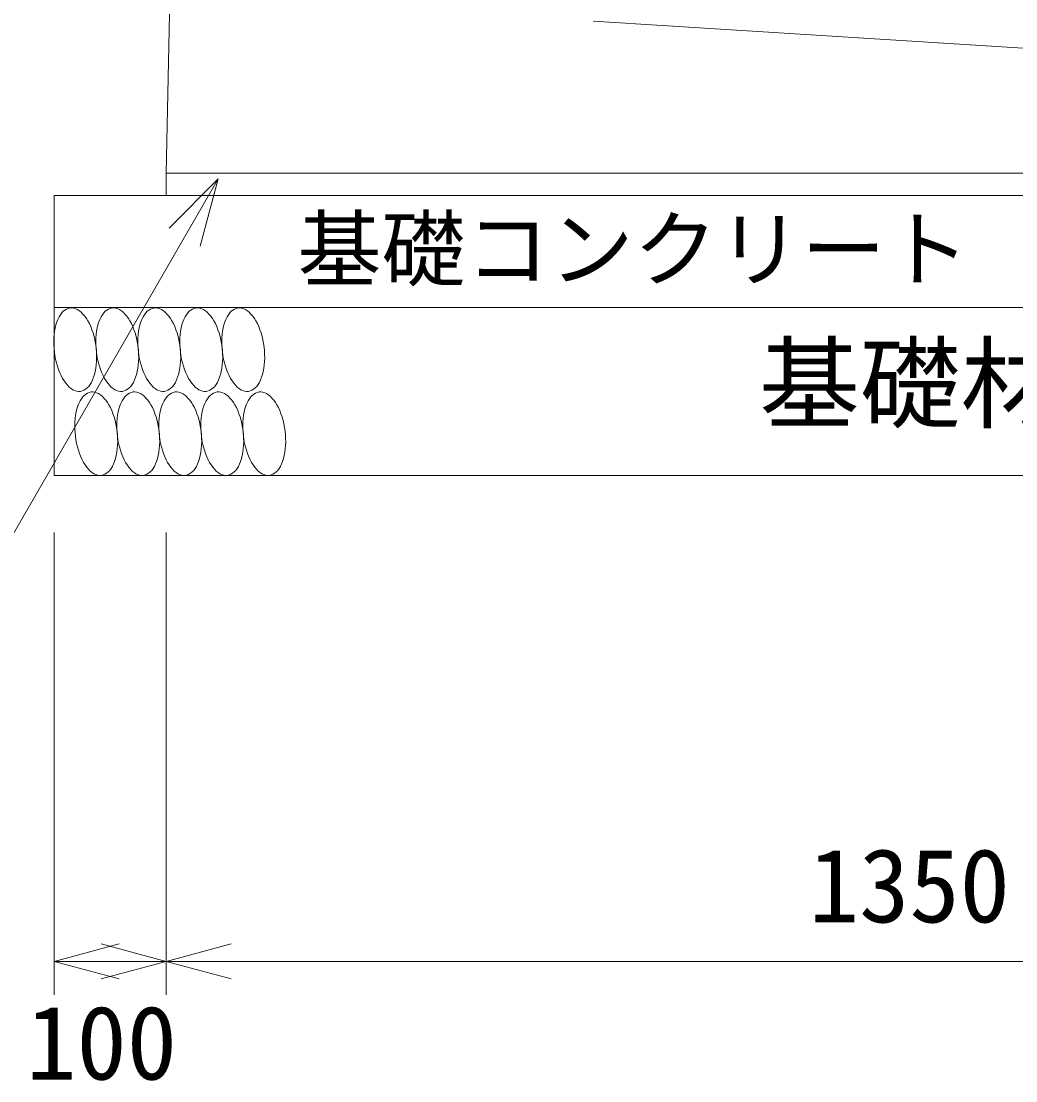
# Model space of a CAD drawing. Units: millimetres, scale not verified. Extents: x -414 to 386, y -556 to 556.
# Drawn here: x -7.2 to 22.4, y 408.03 to 439.56 of the extents above; entities that cross this region are included whole.
import ezdxf
from ezdxf.enums import TextEntityAlignment as Align

# ---------------------------------------------------------------- set-up
doc = ezdxf.new("R2010")
doc.units = ezdxf.units.MM
doc.header["$LTSCALE"] = 2
doc.layers.add('0-0_0', color=2, linetype='Continuous', lineweight=18)
doc.styles.add('ＭＳ ゴシック', font='')
doc.styles.get('ＭＳ ゴシック').set_extended_font_data('MS Gothic')

msp = doc.modelspace()

# ---------------------------------------------------------------- linework, layer by layer
at = {"layer": '0-0_0'}
for p, q in [((-1.852, 486.7), (-2.886, 435.034)), ((9.816, 439.557), (42.114, 437.534)), ((-2.886, 435.034), (42.114, 435.034)), ((-2.886, 435.034), (-2.886, 434.367)), ((-6.219, 434.367), (45.448, 434.367)), ((-6.219, 431.034), (45.448, 431.034)), ((-6.231, 429.924), (-6.225, 429.816)), ((-4.974, 429.86), (-4.989, 429.968)), ((-4.982, 429.924), (-4.975, 429.816)), ((-3.724, 429.86), (-3.739, 429.968)), ((-3.732, 429.924), (-3.725, 429.816)), ((-2.474, 429.86), (-2.489, 429.968)), ((-2.481, 429.924), (-2.475, 429.816)), ((-1.224, 429.86), (-1.239, 429.968)), ((-1.232, 429.924), (-1.225, 429.816)), ((0.026, 429.86), (0.011, 429.968)), ((0.1, 428.476), (0.044, 428.502)), ((-5.542, 428.023), (-5.565, 427.933)), ((-4.508, 427.97), (-4.548, 428.058)), ((-4.292, 428.023), (-4.315, 427.933)), ((-3.258, 427.97), (-3.298, 428.058)), ((-3.042, 428.023), (-3.065, 427.933)), ((-2.008, 427.97), (-2.048, 428.058)), ((-1.792, 428.023), (-1.815, 427.933)), ((-0.758, 427.97), (-0.798, 428.058)), ((-0.542, 428.023), (-0.565, 427.933)), ((0.492, 427.97), (0.452, 428.058)), ((0.017, 426.066), (0.073, 426.049))]:
    msp.add_line(p, q, dxfattribs=at)
at = {"layer": '0-0_0', "color": 4}
for p, q in [((-1.339, 434.867), (-2.339, 433.135)), ((-2.339, 433.135), (-10.473, 419.046)), ((-6.219, 410.582), (-6.219, 424.345)), ((-2.886, 410.582), (-2.886, 424.345)), ((-6.219, 411.582), (-4.287, 412.1)), ((-2.886, 411.582), (-4.818, 412.1)), ((-2.886, 411.582), (-0.954, 412.1)), ((-6.219, 411.582), (-2.886, 411.582)), ((-6.219, 411.582), (-4.287, 411.064)), ((-2.886, 411.582), (-4.818, 411.064)), ((-2.886, 411.582), (42.114, 411.582)), ((-2.886, 411.582), (-0.954, 411.064))]:
    msp.add_line(p, q, dxfattribs=at)
msp.add_lwpolyline([(-1.875, 432.867), (-1.339, 434.867), (-2.803, 433.403)], dxfattribs=at)
at = {"layer": '0-0_0'}
for points in [[(-6.219, 434.367), (-6.219, 426.034), (45.448, 426.034)], [(-4.989, 429.968), (-5.01, 430.074), (-5.034, 430.178), (-5.063, 430.28), (-5.096, 430.377), (-5.133, 430.47), (-5.173, 430.558), (-5.217, 430.64), (-5.263, 430.715), (-5.312, 430.783), (-5.363, 430.844), (-5.416, 430.896), (-5.47, 430.94), (-5.525, 430.976), (-5.581, 431.002), (-5.636, 431.019), (-5.692, 431.026), (-5.746, 431.024), (-5.8, 431.013), (-5.852, 430.992), (-5.902, 430.962), (-5.949, 430.924), (-5.994, 430.876), (-6.036, 430.82), (-6.075, 430.756), (-6.11, 430.685), (-6.14, 430.607), (-6.167, 430.523), (-6.19, 430.433), (-6.208, 430.338), (-6.221, 430.239), (-6.229, 430.136), (-6.233, 430.031), (-6.231, 429.924)], [(-3.739, 429.968), (-3.76, 430.074), (-3.784, 430.178), (-3.813, 430.28), (-3.846, 430.377), (-3.883, 430.47), (-3.923, 430.558), (-3.967, 430.64), (-4.013, 430.715), (-4.062, 430.783), (-4.113, 430.844), (-4.166, 430.896), (-4.22, 430.94), (-4.275, 430.976), (-4.331, 431.002), (-4.386, 431.019), (-4.442, 431.026), (-4.496, 431.024), (-4.55, 431.013), (-4.602, 430.992), (-4.652, 430.962), (-4.699, 430.924), (-4.744, 430.876), (-4.786, 430.82), (-4.825, 430.756), (-4.86, 430.685), (-4.891, 430.607), (-4.917, 430.523), (-4.94, 430.433), (-4.958, 430.338), (-4.971, 430.239), (-4.979, 430.136), (-4.983, 430.031), (-4.982, 429.924)], [(-2.489, 429.968), (-2.51, 430.074), (-2.534, 430.178), (-2.563, 430.28), (-2.596, 430.377), (-2.633, 430.47), (-2.673, 430.558), (-2.717, 430.64), (-2.763, 430.715), (-2.812, 430.783), (-2.863, 430.844), (-2.916, 430.896), (-2.97, 430.94), (-3.025, 430.976), (-3.081, 431.002), (-3.136, 431.019), (-3.192, 431.026), (-3.246, 431.024), (-3.3, 431.013), (-3.352, 430.992), (-3.402, 430.962), (-3.449, 430.924), (-3.494, 430.876), (-3.536, 430.82), (-3.575, 430.756), (-3.61, 430.685), (-3.64, 430.607), (-3.667, 430.523), (-3.69, 430.433), (-3.708, 430.338), (-3.721, 430.239), (-3.729, 430.136), (-3.733, 430.031), (-3.732, 429.924)], [(-1.239, 429.968), (-1.26, 430.074), (-1.284, 430.178), (-1.313, 430.28), (-1.346, 430.377), (-1.383, 430.47), (-1.423, 430.558), (-1.467, 430.64), (-1.513, 430.715), (-1.562, 430.783), (-1.613, 430.844), (-1.666, 430.896), (-1.72, 430.94), (-1.775, 430.976), (-1.831, 431.002), (-1.886, 431.019), (-1.942, 431.026), (-1.996, 431.024), (-2.05, 431.013), (-2.102, 430.992), (-2.152, 430.962), (-2.199, 430.924), (-2.244, 430.876), (-2.286, 430.82), (-2.325, 430.756), (-2.36, 430.685), (-2.391, 430.607), (-2.417, 430.523), (-2.44, 430.433), (-2.458, 430.338), (-2.471, 430.239), (-2.479, 430.136), (-2.483, 430.031), (-2.481, 429.924)], [(0.011, 429.968), (-0.01, 430.074), (-0.034, 430.178), (-0.063, 430.28), (-0.096, 430.377), (-0.133, 430.47), (-0.173, 430.558), (-0.217, 430.64), (-0.263, 430.715), (-0.312, 430.783), (-0.363, 430.844), (-0.416, 430.896), (-0.47, 430.94), (-0.525, 430.976), (-0.581, 431.002), (-0.636, 431.019), (-0.692, 431.026), (-0.746, 431.024), (-0.8, 431.013), (-0.852, 430.992), (-0.902, 430.962), (-0.949, 430.924), (-0.994, 430.876), (-1.036, 430.82), (-1.075, 430.756), (-1.11, 430.685), (-1.141, 430.607), (-1.167, 430.523), (-1.19, 430.433), (-1.208, 430.338), (-1.221, 430.239), (-1.229, 430.136), (-1.233, 430.031), (-1.232, 429.924)], [(-6.225, 429.816), (-6.215, 429.708), (-6.199, 429.6), (-6.179, 429.493), (-6.154, 429.389), (-6.125, 429.288), (-6.092, 429.19), (-6.055, 429.097), (-6.015, 429.01), (-5.971, 428.928), (-5.925, 428.853), (-5.876, 428.784), (-5.825, 428.724), (-5.772, 428.671), (-5.718, 428.627), (-5.663, 428.592), (-5.608, 428.566), (-5.552, 428.549), (-5.496, 428.541), (-5.442, 428.543), (-5.388, 428.554), (-5.336, 428.575), (-5.286, 428.605), (-5.239, 428.644), (-5.194, 428.691), (-5.152, 428.747), (-5.114, 428.811), (-5.079, 428.882), (-5.048, 428.96), (-5.021, 429.045), (-4.999, 429.134), (-4.981, 429.229), (-4.968, 429.328), (-4.959, 429.431), (-4.956, 429.536), (-4.957, 429.643), (-4.963, 429.751), (-4.974, 429.86)], [(-4.975, 429.816), (-4.964, 429.708), (-4.949, 429.6), (-4.929, 429.493), (-4.904, 429.389), (-4.875, 429.288), (-4.842, 429.19), (-4.805, 429.097), (-4.765, 429.01), (-4.721, 428.928), (-4.675, 428.853), (-4.626, 428.784), (-4.575, 428.724), (-4.522, 428.671), (-4.468, 428.627), (-4.413, 428.592), (-4.358, 428.566), (-4.302, 428.549), (-4.246, 428.541), (-4.192, 428.543), (-4.138, 428.554), (-4.086, 428.575), (-4.036, 428.605), (-3.989, 428.644), (-3.944, 428.691), (-3.902, 428.747), (-3.864, 428.811), (-3.829, 428.882), (-3.798, 428.96), (-3.771, 429.045), (-3.749, 429.134), (-3.731, 429.229), (-3.718, 429.328), (-3.709, 429.431), (-3.705, 429.536), (-3.707, 429.643), (-3.713, 429.751), (-3.724, 429.86)], [(-3.725, 429.816), (-3.714, 429.708), (-3.699, 429.6), (-3.679, 429.493), (-3.654, 429.389), (-3.625, 429.288), (-3.592, 429.19), (-3.555, 429.097), (-3.515, 429.01), (-3.471, 428.928), (-3.425, 428.853), (-3.376, 428.784), (-3.325, 428.724), (-3.272, 428.671), (-3.218, 428.627), (-3.163, 428.592), (-3.108, 428.566), (-3.052, 428.549), (-2.996, 428.541), (-2.942, 428.543), (-2.888, 428.554), (-2.836, 428.575), (-2.786, 428.605), (-2.739, 428.644), (-2.694, 428.691), (-2.652, 428.747), (-2.614, 428.811), (-2.579, 428.882), (-2.548, 428.96), (-2.521, 429.045), (-2.499, 429.134), (-2.481, 429.229), (-2.468, 429.328), (-2.459, 429.431), (-2.456, 429.536), (-2.457, 429.643), (-2.463, 429.751), (-2.474, 429.86)], [(-2.475, 429.816), (-2.464, 429.708), (-2.449, 429.6), (-2.429, 429.493), (-2.404, 429.389), (-2.375, 429.288), (-2.342, 429.19), (-2.305, 429.097), (-2.265, 429.01), (-2.221, 428.928), (-2.175, 428.853), (-2.126, 428.784), (-2.075, 428.724), (-2.022, 428.671), (-1.968, 428.627), (-1.913, 428.592), (-1.858, 428.566), (-1.802, 428.549), (-1.746, 428.541), (-1.692, 428.543), (-1.638, 428.554), (-1.586, 428.575), (-1.536, 428.605), (-1.489, 428.644), (-1.444, 428.691), (-1.402, 428.747), (-1.364, 428.811), (-1.329, 428.882), (-1.298, 428.96), (-1.271, 429.045), (-1.249, 429.134), (-1.231, 429.229), (-1.218, 429.328), (-1.209, 429.431), (-1.206, 429.536), (-1.207, 429.643), (-1.213, 429.751), (-1.224, 429.86)], [(-1.225, 429.816), (-1.214, 429.708), (-1.199, 429.6), (-1.179, 429.493), (-1.154, 429.389), (-1.125, 429.288), (-1.092, 429.19), (-1.055, 429.097), (-1.015, 429.01), (-0.971, 428.928), (-0.925, 428.853), (-0.876, 428.784), (-0.825, 428.724), (-0.772, 428.671), (-0.718, 428.627), (-0.663, 428.592), (-0.608, 428.566), (-0.552, 428.549), (-0.496, 428.541), (-0.442, 428.543), (-0.388, 428.554), (-0.336, 428.575), (-0.286, 428.605), (-0.239, 428.644), (-0.194, 428.691), (-0.152, 428.747), (-0.114, 428.811), (-0.079, 428.882), (-0.048, 428.96), (-0.021, 429.045), (0.001, 429.134), (0.019, 429.229), (0.032, 429.328), (0.041, 429.431), (0.045, 429.536), (0.043, 429.643), (0.037, 429.751), (0.026, 429.86)], [(-4.548, 428.058), (-4.592, 428.14), (-4.638, 428.215), (-4.687, 428.283), (-4.738, 428.344), (-4.791, 428.396), (-4.845, 428.44), (-4.9, 428.476), (-4.956, 428.502), (-5.011, 428.519), (-5.067, 428.526), (-5.121, 428.524), (-5.175, 428.513), (-5.227, 428.492), (-5.277, 428.462), (-5.324, 428.424), (-5.369, 428.376), (-5.411, 428.32), (-5.45, 428.256), (-5.485, 428.185), (-5.515, 428.107), (-5.542, 428.023)], [(-3.298, 428.058), (-3.342, 428.14), (-3.388, 428.215), (-3.437, 428.283), (-3.488, 428.344), (-3.541, 428.396), (-3.595, 428.44), (-3.65, 428.476), (-3.706, 428.502), (-3.761, 428.519), (-3.817, 428.526), (-3.871, 428.524), (-3.925, 428.513), (-3.977, 428.492), (-4.027, 428.462), (-4.074, 428.424), (-4.119, 428.376), (-4.161, 428.32), (-4.2, 428.256), (-4.235, 428.185), (-4.266, 428.107), (-4.292, 428.023)], [(-2.048, 428.058), (-2.092, 428.14), (-2.138, 428.215), (-2.187, 428.283), (-2.238, 428.344), (-2.291, 428.396), (-2.345, 428.44), (-2.4, 428.476), (-2.456, 428.502), (-2.511, 428.519), (-2.567, 428.526), (-2.621, 428.524), (-2.675, 428.513), (-2.727, 428.492), (-2.777, 428.462), (-2.824, 428.424), (-2.869, 428.376), (-2.911, 428.32), (-2.95, 428.256), (-2.985, 428.185), (-3.016, 428.107), (-3.042, 428.023)], [(-0.798, 428.058), (-0.842, 428.14), (-0.888, 428.215), (-0.937, 428.283), (-0.988, 428.344), (-1.041, 428.396), (-1.095, 428.44), (-1.15, 428.476), (-1.206, 428.502), (-1.261, 428.519), (-1.317, 428.526), (-1.371, 428.524), (-1.425, 428.513), (-1.477, 428.492), (-1.527, 428.462), (-1.574, 428.424), (-1.619, 428.376), (-1.661, 428.32), (-1.7, 428.256), (-1.735, 428.185), (-1.765, 428.107), (-1.792, 428.023)], [(0.044, 428.502), (-0.011, 428.519), (-0.067, 428.526), (-0.121, 428.524), (-0.175, 428.513), (-0.227, 428.492), (-0.277, 428.462), (-0.324, 428.424), (-0.369, 428.376), (-0.411, 428.32), (-0.45, 428.256), (-0.485, 428.185), (-0.516, 428.107), (-0.542, 428.023)], [(0.452, 428.058), (0.408, 428.14), (0.362, 428.215), (0.313, 428.283), (0.262, 428.344), (0.209, 428.396), (0.155, 428.44), (0.1, 428.476)], [(-5.565, 427.933), (-5.583, 427.838), (-5.596, 427.739), (-5.604, 427.636), (-5.608, 427.531), (-5.607, 427.424), (-5.6, 427.316), (-5.589, 427.208), (-5.574, 427.1), (-5.554, 426.993), (-5.529, 426.889), (-5.5, 426.788), (-5.467, 426.69), (-5.43, 426.597), (-5.39, 426.51), (-5.346, 426.428), (-5.3, 426.353), (-5.251, 426.284), (-5.2, 426.224), (-5.147, 426.171), (-5.093, 426.127), (-5.038, 426.092), (-4.983, 426.066), (-4.927, 426.049), (-4.871, 426.041), (-4.817, 426.043), (-4.763, 426.054), (-4.711, 426.075), (-4.661, 426.105), (-4.614, 426.144), (-4.569, 426.191), (-4.527, 426.247), (-4.489, 426.311), (-4.454, 426.382), (-4.423, 426.46), (-4.396, 426.545), (-4.374, 426.634), (-4.356, 426.729), (-4.343, 426.828), (-4.334, 426.931)], [(-4.349, 427.36), (-4.364, 427.468), (-4.385, 427.574), (-4.409, 427.678), (-4.438, 427.78), (-4.471, 427.877), (-4.508, 427.97)], [(-4.315, 427.933), (-4.333, 427.838), (-4.346, 427.739), (-4.354, 427.636), (-4.358, 427.531), (-4.356, 427.424), (-4.35, 427.316), (-4.339, 427.208), (-4.324, 427.1), (-4.304, 426.993), (-4.279, 426.889), (-4.25, 426.788), (-4.217, 426.69), (-4.18, 426.597), (-4.14, 426.51), (-4.096, 426.428), (-4.05, 426.353), (-4.001, 426.284), (-3.95, 426.224), (-3.897, 426.171), (-3.843, 426.127), (-3.788, 426.092), (-3.733, 426.066), (-3.677, 426.049), (-3.621, 426.041), (-3.567, 426.043), (-3.513, 426.054), (-3.461, 426.075), (-3.411, 426.105), (-3.364, 426.144), (-3.319, 426.191), (-3.277, 426.247), (-3.239, 426.311), (-3.204, 426.382), (-3.173, 426.46), (-3.146, 426.545), (-3.124, 426.634), (-3.106, 426.729), (-3.093, 426.828), (-3.084, 426.931)], [(-3.099, 427.36), (-3.114, 427.468), (-3.135, 427.574), (-3.159, 427.678), (-3.188, 427.78), (-3.221, 427.877), (-3.258, 427.97)], [(-3.065, 427.933), (-3.083, 427.838), (-3.096, 427.739), (-3.104, 427.636), (-3.108, 427.531), (-3.107, 427.424), (-3.1, 427.316), (-3.089, 427.208), (-3.074, 427.1), (-3.054, 426.993), (-3.029, 426.889), (-3, 426.788), (-2.967, 426.69), (-2.93, 426.597), (-2.89, 426.51), (-2.846, 426.428), (-2.8, 426.353), (-2.751, 426.284), (-2.7, 426.224), (-2.647, 426.171), (-2.593, 426.127), (-2.538, 426.092), (-2.483, 426.066), (-2.427, 426.049), (-2.371, 426.041), (-2.317, 426.043), (-2.263, 426.054), (-2.211, 426.075), (-2.161, 426.105), (-2.114, 426.144), (-2.069, 426.191), (-2.027, 426.247), (-1.989, 426.311), (-1.954, 426.382), (-1.923, 426.46), (-1.896, 426.545), (-1.874, 426.634), (-1.856, 426.729), (-1.843, 426.828), (-1.834, 426.931)], [(-1.849, 427.36), (-1.864, 427.468), (-1.885, 427.574), (-1.909, 427.678), (-1.938, 427.78), (-1.971, 427.877), (-2.008, 427.97)], [(-1.815, 427.933), (-1.833, 427.838), (-1.846, 427.739), (-1.854, 427.636), (-1.858, 427.531), (-1.857, 427.424), (-1.85, 427.316), (-1.839, 427.208), (-1.824, 427.1), (-1.804, 426.993), (-1.779, 426.889), (-1.75, 426.788), (-1.717, 426.69), (-1.68, 426.597), (-1.64, 426.51), (-1.596, 426.428), (-1.55, 426.353), (-1.501, 426.284), (-1.45, 426.224), (-1.397, 426.171), (-1.343, 426.127), (-1.288, 426.092), (-1.233, 426.066), (-1.177, 426.049), (-1.121, 426.041), (-1.067, 426.043), (-1.013, 426.054), (-0.961, 426.075), (-0.911, 426.105), (-0.864, 426.144), (-0.819, 426.191), (-0.777, 426.247), (-0.739, 426.311), (-0.704, 426.382), (-0.673, 426.46), (-0.646, 426.545), (-0.624, 426.634), (-0.606, 426.729), (-0.593, 426.828), (-0.584, 426.931)], [(-0.599, 427.36), (-0.614, 427.468), (-0.635, 427.574), (-0.659, 427.678), (-0.688, 427.78), (-0.721, 427.877), (-0.758, 427.97)], [(-0.565, 427.933), (-0.583, 427.838), (-0.596, 427.739), (-0.604, 427.636), (-0.608, 427.531), (-0.606, 427.424), (-0.6, 427.316), (-0.589, 427.208), (-0.574, 427.1), (-0.554, 426.993), (-0.529, 426.889), (-0.5, 426.788), (-0.467, 426.69), (-0.43, 426.597), (-0.39, 426.51), (-0.346, 426.428), (-0.3, 426.353), (-0.251, 426.284), (-0.2, 426.224), (-0.147, 426.171), (-0.093, 426.127), (-0.038, 426.092), (0.017, 426.066)], [(0.651, 427.36), (0.636, 427.468), (0.615, 427.574), (0.591, 427.678), (0.562, 427.78), (0.529, 427.877), (0.492, 427.97)], [(-4.334, 426.931), (-4.33, 427.036), (-4.332, 427.143), (-4.338, 427.251), (-4.349, 427.36)], [(-3.084, 426.931), (-3.081, 427.036), (-3.082, 427.143), (-3.088, 427.251), (-3.099, 427.36)], [(-1.834, 426.931), (-1.83, 427.036), (-1.832, 427.143), (-1.838, 427.251), (-1.849, 427.36)], [(-0.584, 426.931), (-0.581, 427.036), (-0.582, 427.143), (-0.588, 427.251), (-0.599, 427.36)], [(0.073, 426.049), (0.129, 426.041), (0.183, 426.043), (0.237, 426.054), (0.289, 426.075), (0.339, 426.105), (0.386, 426.144), (0.431, 426.191), (0.473, 426.247), (0.511, 426.311), (0.546, 426.382), (0.577, 426.46), (0.604, 426.545), (0.626, 426.634), (0.644, 426.729), (0.657, 426.828), (0.666, 426.931), (0.669, 427.036), (0.668, 427.143), (0.662, 427.251), (0.651, 427.36)]]:
    msp.add_lwpolyline(points, dxfattribs=at)

# ---------------------------------------------------------------- texts
at = {"layer": '0-0_0', "color": 7, "style": 'ＭＳ ゴシック'}
for s, height, p in [('基礎コンクリート', 1.833, (1.021, 431.312)), ('基礎材', 2.199, (14.759, 427.019)), ('1350', 2.199, (16.239, 412.082)), ('100', 2.199, (-7.052, 407.404))]:
    msp.add_text(s, height=height, dxfattribs=at).set_placement(p, align=Align.BOTTOM_LEFT)

doc.saveas('drawing.dxf')
